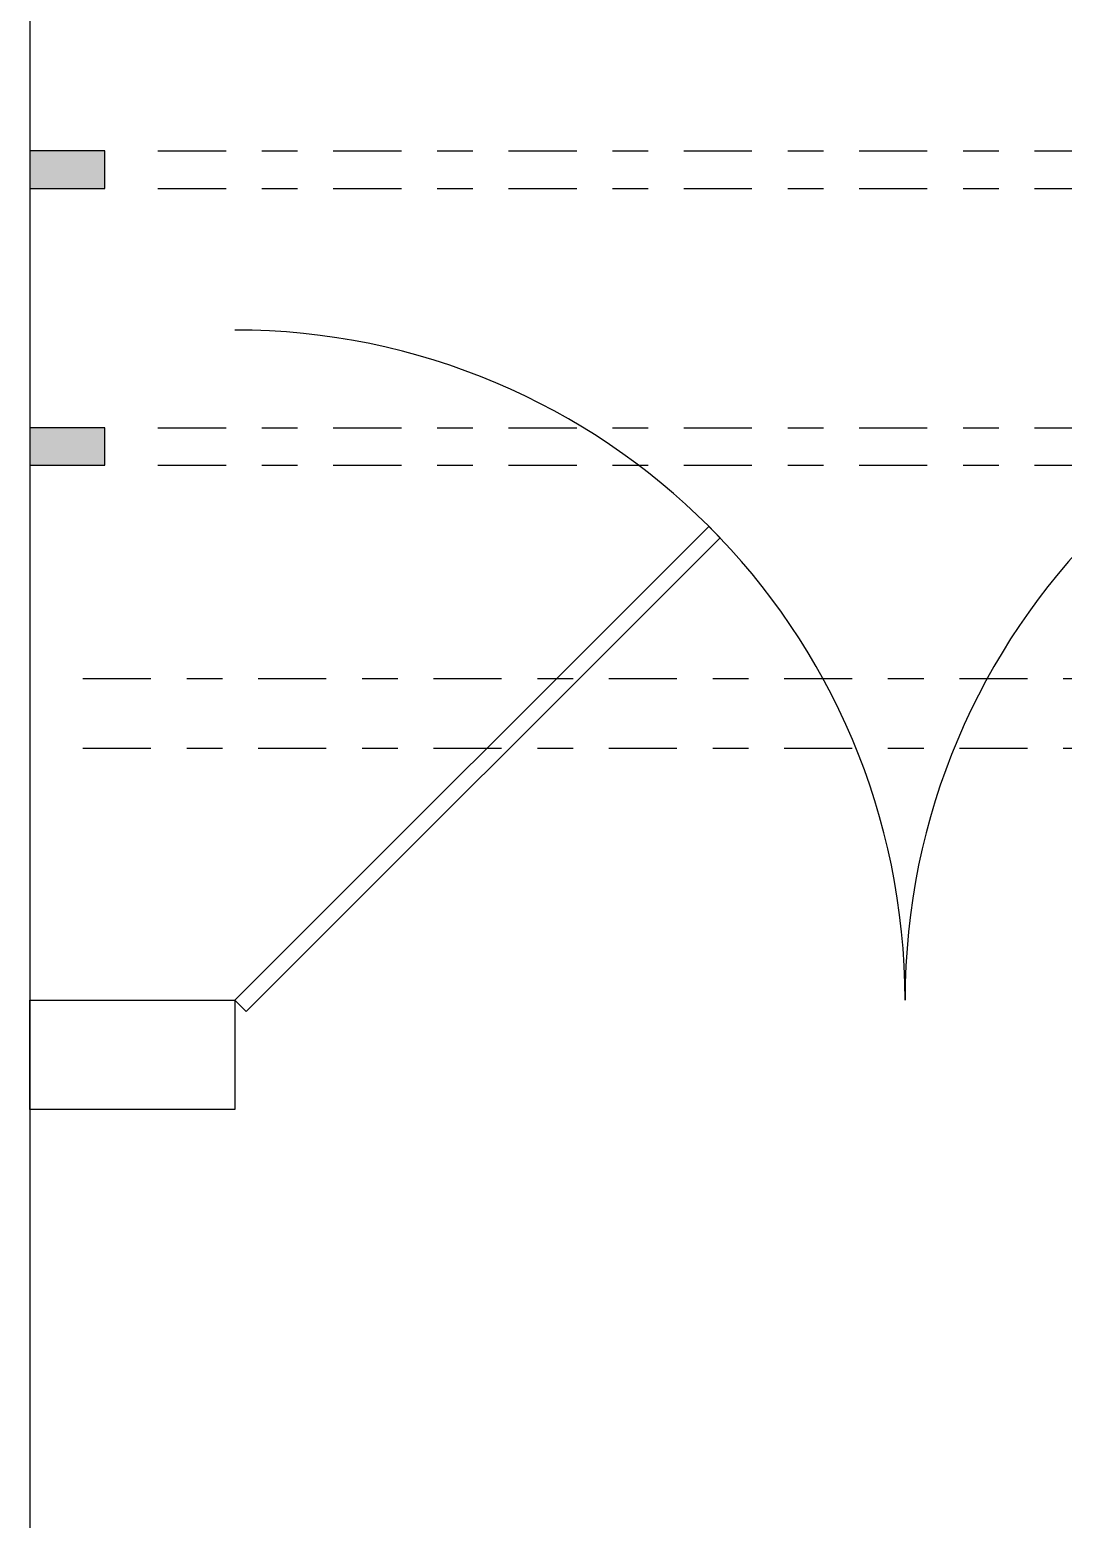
# Model space of a CAD drawing. Header units: millimetres. Extents: x 1573 to 2177, y 1587 to 1932.
# Drawn here: x 1891.256 to 1894.147, y 1907.524 to 1911.691 of the extents above; entities that cross this region are included whole.
import ezdxf

# ---------------------------------------------------------------- set-up
doc = ezdxf.new("R2010")
doc.units = ezdxf.units.MM
doc.header["$LTSCALE"] = 0.03
doc.linetypes.add('DASHDOT', pattern=[25.4, 12.7, -6.35, 0, -6.35])
doc.layers.add('-HIDRO', color=8, linetype='Continuous')

msp = doc.modelspace()

# ---------------------------------------------------------------- hatches: boundary and pattern name
at = {"layer": '-HIDRO'}
h = msp.add_hatch(color=256, dxfattribs=at)
h.dxf.hatch_style = 1
h.paths.add_polyline_path([(1891.2559, 1911.2476), (1891.4659, 1911.2476), (1891.4659, 1911.3526), (1891.2559, 1911.3526)])
h = msp.add_hatch(color=256, dxfattribs=at)
h.dxf.hatch_style = 1
h.paths.add_polyline_path([(1891.2559, 1910.473), (1891.4659, 1910.473), (1891.4659, 1910.578), (1891.2559, 1910.578)])

# ---------------------------------------------------------------- linework, layer by layer
for p, q in [((1891.2559, 1926.4843), (1891.2559, 1892.5888)), ((1891.4659, 1911.3526), (1891.2559, 1911.3526)), ((1891.2559, 1911.3526), (1891.2559, 1911.2476)), ((1891.4659, 1911.2476), (1891.4659, 1911.3526)), ((1891.2559, 1911.2476), (1891.4659, 1911.2476)), ((1891.4659, 1910.578), (1891.2559, 1910.578)), ((1891.2559, 1910.578), (1891.2559, 1910.473)), ((1891.4659, 1910.473), (1891.4659, 1910.578)), ((1891.2559, 1910.473), (1891.4659, 1910.473)), ((1891.8296, 1908.9763), (1893.1555, 1910.3021)), ((1893.1555, 1910.3021), (1893.1873, 1910.2703)), ((1893.1873, 1910.2703), (1891.8615, 1908.9445)), ((1891.2559, 1908.9763), (1891.8296, 1908.9763)), ((1891.2559, 1908.6703), (1891.2559, 1908.9763)), ((1891.8296, 1908.9763), (1891.8296, 1908.6703)), ((1891.8615, 1908.9445), (1891.8296, 1908.9763)), ((1891.8296, 1908.6703), (1891.2559, 1908.6703))]:
    msp.add_line(p, q, dxfattribs=at)
at = {"layer": '-HIDRO', "linetype": 'DASHDOT', "ltscale": 0.5}
for p, q in [((1891.6144, 1911.3526), (1896.0049, 1911.3526)), ((1891.6144, 1911.2476), (1896.0049, 1911.2476)), ((1891.6144, 1910.578), (1896.0049, 1910.578)), ((1891.6144, 1910.473), (1896.0049, 1910.473)), ((1891.4044, 1909.8763), (1895.1049, 1909.8763)), ((1891.4044, 1909.6813), (1895.1049, 1909.6813))]:
    msp.add_line(p, q, dxfattribs=at)
at = {"layer": '-HIDRO'}
for centre, start, end in [((1891.8296, 1908.9763), 360, 90), ((1895.5796, 1908.9763), 90, 180)]:
    msp.add_arc(centre, 1.875, start, end, dxfattribs=at)

doc.saveas('drawing.dxf')
